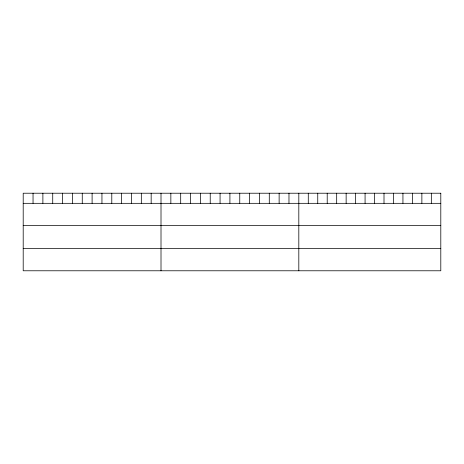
<?xml version="1.0" encoding="UTF-8"?>
<svg xmlns="http://www.w3.org/2000/svg" width="464" height="464" viewBox="0 0 464 464"><rect width="100%" height="100%" fill="white"/><g stroke="black" fill="none" stroke-linecap="round" stroke-linejoin="round"><path stroke-width="0.7" d="M23.2 203.325L440.8 203.325M23.2 225.585L440.8 225.585M23.2 248.518L440.8 248.518M431.334 193.221L431.334 203.325M421.869 193.221L421.869 203.325M412.403 193.221L412.403 203.325M402.938 193.221L402.938 203.325M393.472 193.221L393.472 203.325M384.006 193.221L384.006 203.325M374.541 193.221L374.541 203.325M365.075 193.221L365.075 203.325M355.61 193.221L355.61 203.325M346.144 193.221L346.144 203.325M336.678 193.221L336.678 203.325M327.213 193.221L327.213 203.325M317.747 193.221L317.747 203.325M308.282 193.221L308.282 203.325M298.816 193.221L298.816 270.779M288.973 193.221L288.973 203.325M279.131 193.221L279.131 203.325M269.288 193.221L269.288 203.325M259.44 193.221L259.44 203.325M249.597 193.221L249.597 203.325M239.755 193.221L239.755 203.325M229.912 193.221L229.912 203.325M220.069 193.221L220.069 203.325M210.227 193.221L210.227 203.325M200.384 193.221L200.384 203.325M190.536 193.221L190.536 203.325M180.693 193.221L180.693 203.325M170.851 193.221L170.851 203.325M161.008 193.221L161.008 270.779M151.165 193.221L151.165 203.325M141.323 193.221L141.323 203.325M131.48 193.221L131.48 203.325M121.632 193.221L121.632 203.325M111.789 193.221L111.789 203.325M101.947 193.221L101.947 203.325M92.104 193.221L92.104 203.325M82.261 193.221L82.261 203.325M72.419 193.221L72.419 203.325M62.576 193.221L62.576 203.325M52.728 193.221L52.728 203.325M42.885 193.221L42.885 203.325M33.043 193.221L33.043 203.325M440.8 193.221L23.2 193.221L23.2 270.779L440.8 270.779L440.8 193.221"/></g></svg>
